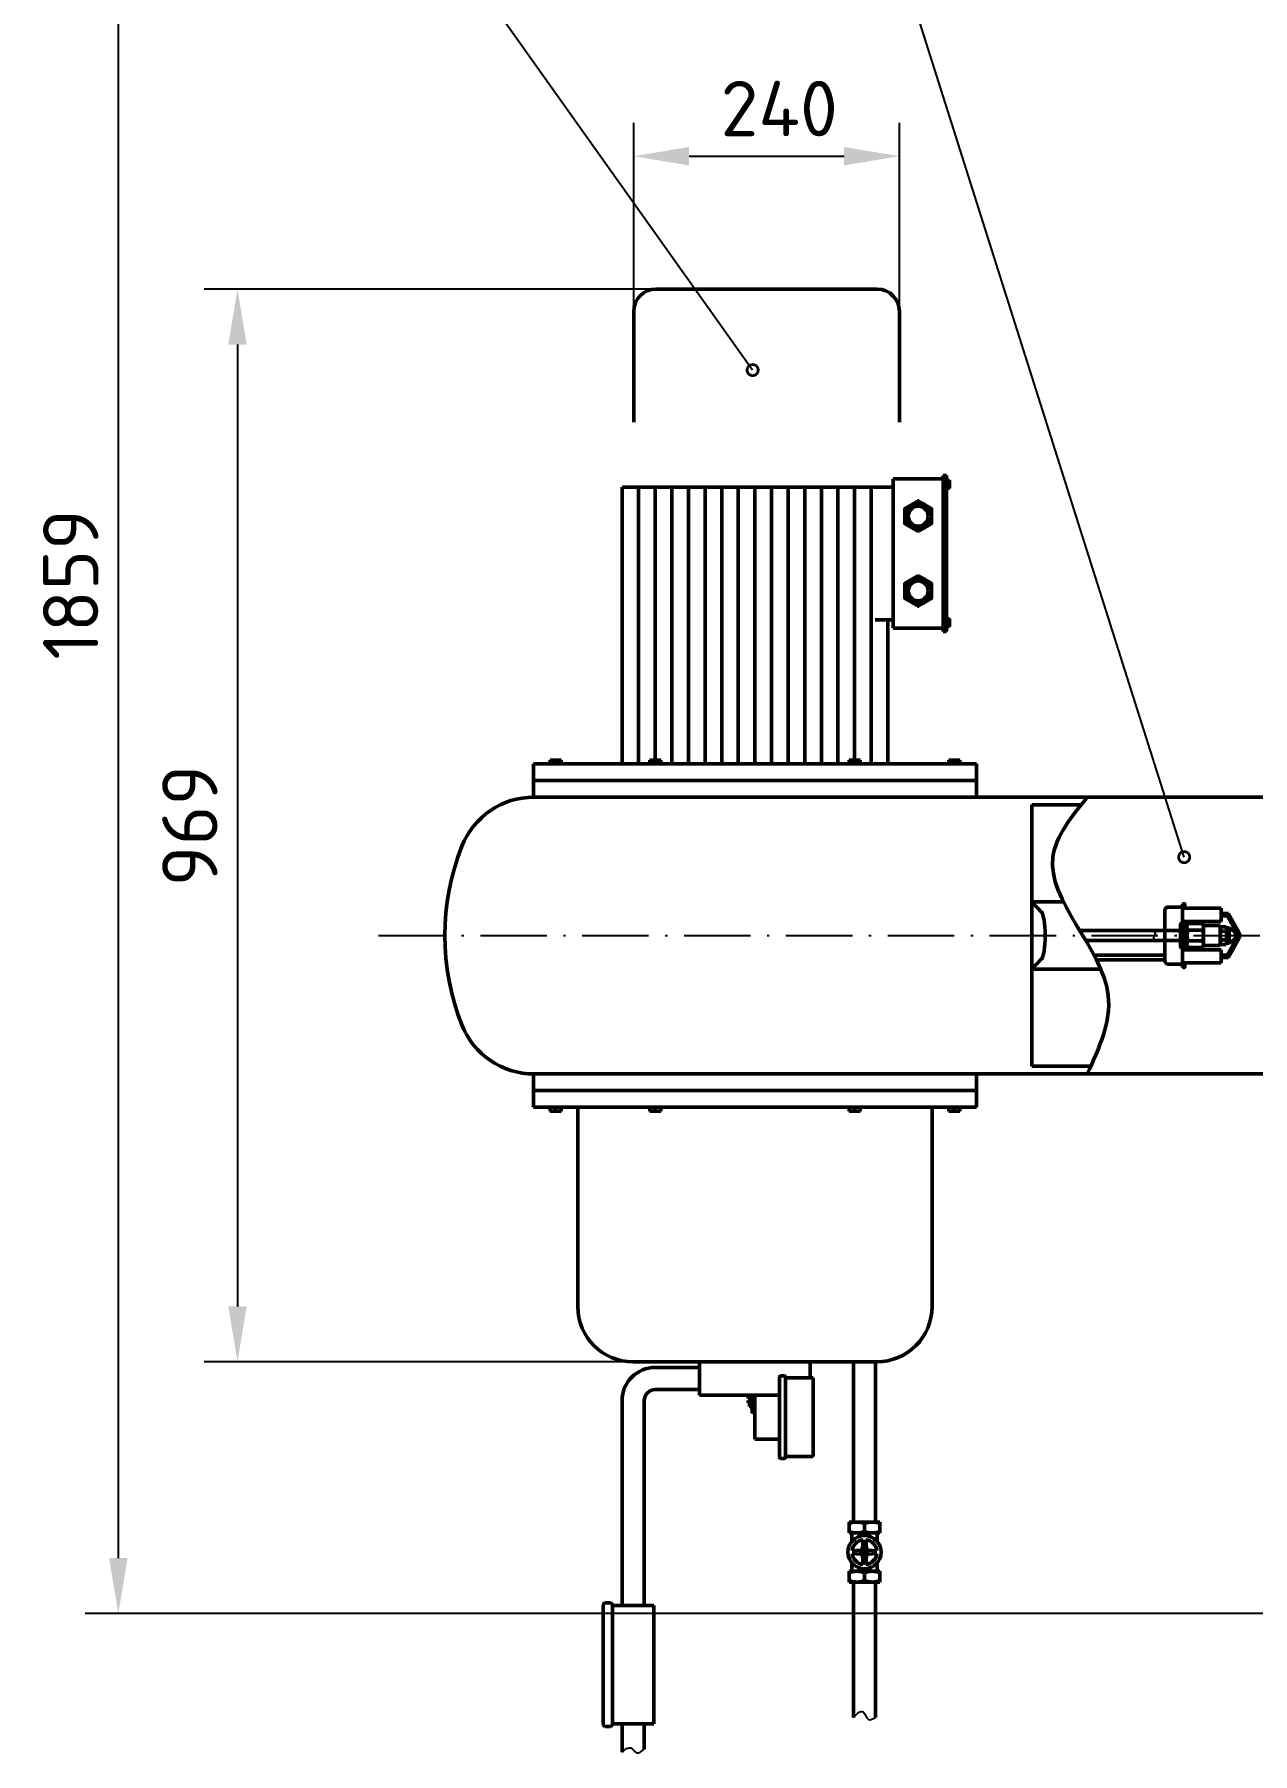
# Paper-space layout 'Layout1' of a CAD drawing. Header units: millimetres. Extents: x 198 to 1020, y 107 to 694.
# Drawn here: x 443.9 to 498.9, y 327.8 to 405.4 of the extents above; entities that cross this region are included whole.
import ezdxf
from ezdxf import colors
from ezdxf.entities.mleader import LeaderData, LeaderLine
from ezdxf.math import Vec2, Vec3

# ---------------------------------------------------------------- set-up
doc = ezdxf.new("R2010")
doc.units = ezdxf.units.MM
doc.header["$LTSCALE"] = 0.25
doc.linetypes.add('ACAD_ISO02W100', pattern=[15, 12, -3])
doc.linetypes.add('ACAD_ISO10W100', pattern=[18, 12, -3, 0, -3])
for name, color, linetype, lineweight in [('Chu cai', 90, 'Continuous', 25), ('KICH THUOC', 1, 'Continuous', 25), ('NET 05', 130, 'Continuous', 50), ('NET DUT', 1, 'ACAD_ISO02W100', 25), ('NET MANH', 5, 'Continuous', 25), ('TRUC', 3, 'ACAD_ISO10W100', 25)]:
    doc.layers.add(name, color=color, linetype=linetype, lineweight=lineweight)
doc.styles.add('ISO', font='isocpeur.ttf', dxfattribs={"height": 2.5})
doc.styles.add('style4', font='isocpeur.ttf', dxfattribs={"height": 5})
doc.dimstyles.new('DUONG KINH', dxfattribs={"dimtxt": 2.5, "dimasz": 2.5, "dimexe": 1.5, "dimexo": 0, "dimgap": 0.9, "dimtad": 1, "dimtoh": 1, "dimdec": 0, "dimlfac": 20, "dimzin": 0, "dimdsep": 46, "dimtxsty": 'ISO', "dimcen": 0.09, "dimadec": 0, "dimazin": 0, "dimtfac": 1, "dimtdec": 0, "dimtmove": 0, "dimatfit": 2, "dimfxl": 1, "dimtolj": 1, "dimtzin": 0, "dimarcsym": 0})

# ---------------------------------------------------------------- blocks, each defined once
blk = doc.blocks.new('*D470')
at = {"layer": 'KICH THUOC', "color": 0, "lineweight": -2, "transparency": 16777216}
for p, q in [((531.439, 427.045), (446.164, 427.045)), ((447.664, 424.545), (447.664, 336.608)), ((530.912, 334.108), (446.164, 334.108))]:
    blk.add_line(p, q, dxfattribs=at)
at = {"layer": 'KICH THUOC', "color": 0, "transparency": 16777216}
for points in [[(447.247, 424.545), (448.081, 424.545), (447.664, 427.045)], [(447.247, 336.608), (448.081, 336.608), (447.664, 334.108)]]:
    blk.add_solid(points, dxfattribs=at)
at = {"layer": 'KICH THUOC', "color": 0, "transparency": 16777216, "insert": (445.514, 380.576), "char_height": 2.5, "attachment_point": 5, "rotation": 90, "style": 'ISO'}
blk.add_mtext('\\A1;1859', dxfattribs=at)
blk = doc.blocks.new('*D471')
at = {"layer": 'KICH THUOC', "color": 0, "lineweight": -2, "transparency": 16777216}
for p, q in [((476.939, 393.909), (451.544, 393.909)), ((453.044, 391.409), (453.044, 347.971)), ((476.412, 345.471), (451.544, 345.471))]:
    blk.add_line(p, q, dxfattribs=at)
at = {"layer": 'KICH THUOC', "color": 0, "transparency": 16777216}
for points in [[(452.627, 391.409), (453.461, 391.409), (453.044, 393.909)], [(452.627, 347.971), (453.461, 347.971), (453.044, 345.471)]]:
    blk.add_solid(points, dxfattribs=at)
at = {"layer": 'KICH THUOC', "color": 0, "transparency": 16777216, "insert": (450.894, 369.69), "char_height": 2.5, "attachment_point": 5, "rotation": 90, "style": 'ISO'}
blk.add_mtext('\\A1;969', dxfattribs=at)
blk = doc.blocks.new('*D472')
at = {"layer": 'KICH THUOC', "color": 0, "lineweight": -2, "transparency": 16777216}
for p, q in [((470.939, 392.909), (470.939, 401.415)), ((482.939, 392.909), (482.939, 401.415)), ((473.439, 399.915), (480.439, 399.915))]:
    blk.add_line(p, q, dxfattribs=at)
at = {"layer": 'KICH THUOC', "color": 0, "transparency": 16777216}
for points in [[(473.439, 400.331), (473.439, 399.498), (470.939, 399.915)], [(480.439, 400.331), (480.439, 399.498), (482.939, 399.915)]]:
    blk.add_solid(points, dxfattribs=at)
at = {"layer": 'KICH THUOC', "color": 0, "transparency": 16777216, "insert": (477.51, 402.065), "char_height": 2.5, "attachment_point": 5, "style": 'ISO'}
blk.add_mtext('\\A1;240', dxfattribs=at)
blk = doc.blocks.new('_DotSmall')
at = {"color": 0, "linetype": 'ByBlock', "const_width": 0.5}
blk.add_lwpolyline([(-0.0625, 0, 1), (0.0625, 0, 1)], format="xyb", close=True, dxfattribs=at)

psp = doc.layouts.get("Layout1")

# ---------------------------------------------------------------- linework, layer by layer
at = {"layer": 'NET 05'}
for p, q in [((481.93872, 393.90899), (471.93872, 393.90899)), ((470.93872, 392.90899), (470.93872, 387.90899)), ((482.93872, 387.90899), (482.93872, 392.90899)), ((482.66029, 378.59691), (482.66029, 385.34691)), ((482.66029, 385.34691), (484.91029, 385.34691)), ((484.91029, 378.44691), (484.91029, 385.49691)), ((484.91029, 385.49691), (485.06029, 385.49691)), ((485.06029, 378.44691), (485.06029, 385.49691)), ((485.06029, 385.27012), (485.06029, 384.9237)), ((485.06029, 385.27012), (485.20029, 385.27012)), ((485.07306, 385.09691), (485.18751, 385.09691)), ((485.20029, 384.9237), (485.20029, 385.27012)), ((482.41216, 384.97191), (470.41216, 384.97191)), ((470.41216, 384.97191), (470.41216, 372.47191)), ((471.16216, 384.97191), (471.16216, 372.47191)), ((471.91216, 384.97191), (471.91216, 372.64691)), ((472.66216, 384.97191), (472.66216, 372.47191)), ((473.41216, 384.97191), (473.41216, 372.47191)), ((474.16216, 384.97191), (474.16216, 372.47191)), ((474.91216, 384.97191), (474.91216, 372.47191)), ((475.66216, 384.97191), (475.66216, 372.47191)), ((476.41216, 384.97191), (476.41216, 372.47191)), ((477.16216, 384.97191), (477.16216, 372.47191)), ((477.91216, 384.97191), (477.91216, 372.47191)), ((478.66216, 384.97191), (478.66216, 372.47191)), ((479.41216, 384.97191), (479.41216, 372.47191)), ((480.16216, 384.97191), (480.16216, 372.47191)), ((480.91216, 384.97191), (480.91216, 372.64691)), ((481.66216, 384.97191), (481.66216, 372.47191)), ((482.41216, 384.97191), (482.66029, 384.97191)), ((485.06029, 384.9237), (485.20029, 384.9237)), ((482.66029, 378.97191), (481.83756, 378.97191)), ((482.41216, 378.97191), (482.41216, 372.47191)), ((485.06029, 378.6737), (485.06029, 379.02012)), ((485.06029, 379.02012), (485.20029, 379.02012)), ((485.20029, 379.02012), (485.20029, 378.6737)), ((482.66029, 378.59691), (484.91029, 378.59691)), ((484.91029, 378.44691), (485.06029, 378.44691)), ((485.06029, 378.6737), (485.20029, 378.6737)), ((485.07306, 378.84691), (485.18751, 378.84691)), ((486.41216, 372.47191), (466.41216, 372.47191)), ((466.41216, 372.47191), (466.41224, 370.97083)), ((467.66216, 372.64691), (467.16216, 372.64691)), ((467.16216, 372.64691), (467.16216, 372.47191)), ((467.66216, 372.47191), (467.16216, 372.47191)), ((467.41216, 372.62546), (467.41216, 372.49336)), ((467.66216, 372.64691), (467.66216, 372.47191)), ((472.16216, 372.64691), (471.66216, 372.64691)), ((471.66216, 372.64691), (471.66216, 372.47191)), ((472.16216, 372.47191), (471.66216, 372.47191)), ((471.91216, 372.62546), (471.91216, 372.49336)), ((472.16216, 372.64691), (472.16216, 372.47191)), ((480.6622, 372.64691), (481.1622, 372.64691)), ((480.6622, 372.64691), (480.6622, 372.47191)), ((480.6622, 372.47191), (481.1622, 372.47191)), ((480.91216, 372.62548), (480.91216, 372.49334)), ((481.1622, 372.64691), (481.1622, 372.47191)), ((485.1622, 372.64691), (485.6622, 372.64691)), ((485.1622, 372.64691), (485.1622, 372.47191)), ((485.1622, 372.47191), (485.6622, 372.47191)), ((485.4122, 372.62546), (485.4122, 372.49336)), ((485.6622, 372.64691), (485.6622, 372.47191)), ((486.41216, 370.97191), (486.41216, 372.47191)), ((486.41216, 371.72191), (466.4122, 371.72191)), ((516.41216, 370.97353), (466.43452, 370.97083)), ((491.145, 370.62507), (488.91216, 370.62507)), ((488.91216, 370.62507), (488.91216, 358.81659)), ((490.34675, 366.24156), (488.91216, 366.24156)), ((488.91216, 366.24156), (489.35912, 365.77599)), ((494.9295, 364.94503), (494.92738, 365.85615)), ((494.9295, 364.94503), (494.92738, 365.85615)), ((495.07703, 366.0065), (495.69831, 366.00795)), ((495.07703, 366.0065), (495.69831, 366.00795)), ((495.72343, 365.95498), (495.723, 366.15855)), ((495.72343, 365.95498), (495.723, 366.15855)), ((495.72337, 365.983), (495.72487, 365.28544)), ((495.72337, 365.983), (495.72487, 365.28544)), ((495.72343, 365.95498), (497.47343, 365.95873)), ((495.72343, 365.95498), (497.47343, 365.95873)), ((497.47343, 365.95873), (497.47471, 365.36041)), ((497.47343, 365.95873), (497.47471, 365.36041)), ((497.47407, 365.70957), (497.80347, 365.70957)), ((497.47407, 365.70957), (497.80347, 365.70957)), ((497.80347, 365.70957), (498.29554, 364.82514)), ((497.80347, 365.70957), (498.29554, 364.82514)), ((495.92553, 364.94583), (491.08384, 364.94583)), ((494.9295, 364.94583), (494.2863, 364.94583)), ((494.9295, 364.94503), (494.92738, 363.58551)), ((494.9295, 364.94503), (494.92738, 363.58551)), ((495.62546, 364.94664), (495.62485, 365.21027)), ((495.62546, 364.49502), (495.62485, 365.21027)), ((495.67485, 365.26038), (495.69987, 365.26038)), ((495.67485, 365.26038), (495.69987, 365.26038)), ((495.72471, 365.36049), (497.47471, 365.36041)), ((495.72471, 365.36049), (497.47471, 365.36041)), ((495.72608, 364.71925), (495.72471, 365.36038)), ((495.92419, 364.94583), (495.82547, 364.94583)), ((495.92607, 364.72083), (495.92299, 365.11013)), ((496.62275, 364.96509), (495.97872, 364.96037)), ((496.6222, 365.26509), (495.97907, 365.26038)), ((496.67541, 364.72083), (496.67174, 365.17083)), ((497.42185, 365.17083), (496.67174, 365.17083)), ((497.42598, 364.72083), (497.42185, 365.17083)), ((497.68649, 365.12083), (497.45721, 365.12083)), ((497.45721, 365.12083), (497.68649, 365.12083)), ((497.68649, 364.92083), (497.45721, 364.92083)), ((497.47407, 365.60957), (497.74467, 365.60957)), ((497.47407, 365.60957), (497.74467, 365.60957)), ((497.72185, 365.07083), (497.71378, 365.07083)), ((497.72185, 365.07083), (497.72185, 364.72083)), ((497.72185, 365.07083), (497.82185, 365.07083)), ((497.72185, 365.04583), (497.72185, 364.72083)), ((497.72185, 364.72083), (497.72185, 365.04583)), ((497.74467, 365.60957), (498.20815, 364.77652)), ((497.74467, 365.60957), (498.20815, 364.77652)), ((497.82185, 365.07083), (497.82185, 364.72083)), ((495.92553, 364.49583), (491.35327, 364.49583)), ((494.9295, 364.49583), (494.18176, 364.49583)), ((495.62546, 364.49502), (495.62485, 364.2314)), ((495.67485, 364.18128), (495.69987, 364.18128)), ((495.72608, 364.72242), (495.723, 363.58311)), ((495.72337, 363.45866), (495.72487, 364.15623)), ((495.82608, 364.72162), (495.82434, 364.08118)), ((495.92419, 364.49583), (495.82547, 364.49583)), ((495.92607, 364.72083), (495.92299, 364.33153)), ((496.62275, 364.47657), (495.97872, 364.48129)), ((496.6222, 364.17657), (495.97907, 364.18128)), ((496.15197, 364.17892), (496.15197, 364.08119)), ((496.45197, 364.17892), (496.45197, 364.0812)), ((496.67541, 364.72083), (496.67174, 364.27083)), ((497.42185, 364.27083), (496.67174, 364.27083)), ((497.42598, 364.72083), (497.42185, 364.27083)), ((497.68649, 364.52083), (497.45721, 364.52083)), ((497.68649, 364.32083), (497.45721, 364.32083)), ((497.45721, 364.32083), (497.68649, 364.32083)), ((497.72185, 364.37083), (497.71378, 364.37083)), ((497.72185, 364.37083), (497.72185, 364.72083)), ((497.72185, 364.39583), (497.72185, 364.72083)), ((497.72185, 364.72083), (497.72185, 364.39583)), ((497.72185, 364.37083), (497.82185, 364.37083)), ((497.74467, 363.83209), (498.20815, 364.66514)), ((497.74467, 363.83209), (498.20815, 364.66514)), ((497.80347, 363.73209), (498.29554, 364.61652)), ((497.80347, 363.73209), (498.29554, 364.61652)), ((497.82185, 364.37083), (497.82185, 364.72083)), ((488.91216, 363.2001), (489.35912, 363.66567)), ((494.92776, 363.82892), (491.72962, 363.82892)), ((491.8328, 363.62892), (494.92745, 363.62892)), ((495.07703, 363.43516), (495.69831, 363.43372)), ((495.72364, 363.58259), (495.72299, 363.58259)), ((495.72343, 363.48668), (495.723, 363.28311)), ((495.72343, 363.48668), (495.723, 363.28311)), ((495.72312, 363.62892), (495.72374, 363.62892)), ((495.72343, 363.48668), (497.47343, 363.48293)), ((495.72343, 363.48668), (497.47343, 363.48293)), ((495.72416, 363.82892), (495.72366, 363.82892)), ((495.72471, 364.08117), (497.47471, 364.08125)), ((495.72471, 364.08117), (497.47471, 364.08125)), ((497.47343, 363.48293), (497.47471, 364.08125)), ((497.47343, 363.48293), (497.47471, 364.08125)), ((497.47407, 363.83209), (497.74467, 363.83209)), ((497.47407, 363.83209), (497.74467, 363.83209)), ((497.47407, 363.73209), (497.80347, 363.73209)), ((497.47407, 363.73209), (497.80347, 363.73209)), ((492.03247, 363.2001), (488.91216, 363.2001)), ((491.58089, 358.81659), (488.91216, 358.81659)), ((466.41216, 356.96975), (466.41224, 358.47083)), ((516.41216, 358.46813), (466.43452, 358.47083)), ((486.41216, 358.46975), (486.41216, 356.96975)), ((486.41216, 357.71975), (466.4122, 357.71975)), ((486.41216, 356.96975), (466.41216, 356.96975)), ((467.16216, 356.79475), (467.16216, 356.96975)), ((467.66216, 356.96975), (467.16216, 356.96975)), ((467.66216, 356.79475), (467.16216, 356.79475)), ((467.41216, 356.8162), (467.41216, 356.9483)), ((467.66216, 356.79475), (467.66216, 356.96975)), ((468.41216, 356.96975), (468.41216, 347.97063)), ((471.66216, 356.79475), (471.66216, 356.96975)), ((472.16216, 356.96975), (471.66216, 356.96975)), ((472.16216, 356.79475), (471.66216, 356.79475)), ((471.91216, 356.8162), (471.91216, 356.9483)), ((472.16216, 356.79475), (472.16216, 356.96975)), ((480.6622, 356.79475), (480.6622, 356.96975)), ((480.6622, 356.96975), (481.1622, 356.96975)), ((480.6622, 356.79475), (481.1622, 356.79475)), ((480.9122, 356.8162), (480.9122, 356.9483)), ((481.1622, 356.79475), (481.1622, 356.96975)), ((484.41216, 356.96975), (484.41216, 347.97063)), ((485.1622, 356.79475), (485.1622, 356.96975)), ((485.1622, 356.96975), (485.6622, 356.96975)), ((485.1622, 356.79475), (485.6622, 356.79475)), ((485.4122, 356.8162), (485.4122, 356.9483)), ((485.6622, 356.79475), (485.6622, 356.96975)), ((481.91216, 345.47063), (470.91216, 345.47063)), ((473.91216, 345.22063), (471.91216, 345.22063)), ((473.91216, 345.47063), (473.91216, 343.97063)), ((477.5158, 341.16508), (477.5158, 344.77619)), ((477.57136, 344.83174), (477.73803, 344.83174)), ((477.79358, 341.16508), (477.79358, 344.77619)), ((479.04358, 344.74841), (477.79358, 344.74841)), ((478.91216, 344.74841), (478.91216, 345.47063)), ((479.04358, 341.19285), (479.04358, 344.74841)), ((480.86098, 345.47063), (480.86098, 338.22673)), ((481.86098, 345.47063), (481.86098, 338.22673)), ((473.91216, 344.22063), (471.91216, 344.22063)), ((473.91216, 343.97063), (477.5158, 343.97063)), ((476.11216, 343.97063), (476.11216, 343.80863)), ((476.29216, 343.94695), (476.11216, 343.94695)), ((476.29216, 343.94695), (476.29216, 343.67513)), ((476.41216, 343.97063), (476.41216, 341.97063)), ((470.41216, 343.72063), (470.41216, 334.4606)), ((471.41216, 343.72063), (471.41216, 334.4606)), ((476.41216, 343.90463), (476.11216, 343.90463)), ((476.29216, 343.85663), (476.11216, 343.85663)), ((476.29216, 343.80863), (476.11216, 343.80863)), ((476.29216, 343.72863), (476.11216, 343.72863)), ((476.11216, 343.72863), (476.11216, 343.68863)), ((476.11216, 343.68863), (476.29216, 343.68863)), ((476.11216, 343.66463), (476.11216, 343.68863)), ((476.27776, 343.66463), (476.11216, 343.66463)), ((476.11216, 343.66463), (476.11216, 343.62463)), ((476.11216, 343.62463), (476.27776, 343.62463)), ((476.17216, 343.45663), (476.17216, 343.62463)), ((476.17216, 343.62463), (476.27776, 343.62463)), ((476.17216, 343.45663), (476.29216, 343.45663)), ((476.26816, 343.72863), (476.26816, 343.80863)), ((476.26816, 343.2611), (476.26816, 343.2411)), ((476.41216, 343.67513), (476.27776, 343.67513)), ((476.27776, 343.67513), (476.27776, 343.60724)), ((476.41216, 343.60724), (476.27776, 343.60724)), ((476.29216, 343.60724), (476.29216, 343.31009)), ((476.41216, 343.3231), (476.33016, 343.3231)), ((476.41216, 343.1791), (476.33016, 343.1791)), ((476.41216, 341.97063), (477.5158, 341.97063)), ((477.57136, 341.10952), (477.73803, 341.10952)), ((478.1408, 341.19285), (477.79358, 341.19285)), ((478.1408, 341.19285), (478.69636, 341.19285)), ((479.04358, 341.19285), (478.69636, 341.19285)), ((480.66867, 337.74211), (480.66867, 338.22673)), ((481.36098, 338.22673), (480.66867, 338.22673)), ((481.36098, 338.22673), (480.66867, 338.22673)), ((481.36098, 337.74211), (480.66867, 337.74211)), ((480.78405, 337.35596), (480.78405, 337.74211)), ((480.78405, 337.74211), (481.9379, 337.74211)), ((482.05328, 338.22673), (481.36098, 338.22673)), ((482.05328, 338.22673), (481.36098, 338.22673)), ((481.36098, 337.8015), (481.36098, 338.16734)), ((482.05328, 337.74211), (481.36098, 337.74211)), ((481.9379, 337.35596), (481.9379, 337.74211)), ((482.05328, 337.74211), (482.05328, 338.22673)), ((481.1986, 336.97048), (480.80158, 336.93574)), ((481.26723, 337.03911), (481.30196, 337.43612)), ((481.45473, 337.03911), (481.41999, 337.43612)), ((481.52336, 336.97048), (481.92037, 336.93574)), ((480.78405, 336.01134), (480.78405, 336.3975)), ((481.1986, 336.78298), (480.80158, 336.81771)), ((481.26723, 336.71435), (481.30196, 336.31733)), ((481.45473, 336.71435), (481.41999, 336.31733)), ((481.52336, 336.78298), (481.92037, 336.81771)), ((481.9379, 336.01134), (481.9379, 336.3975)), ((481.36098, 336.01134), (480.66867, 336.01134)), ((480.66867, 336.01134), (480.66867, 335.52673)), ((481.36098, 335.52673), (480.66867, 335.52673)), ((481.36098, 335.52673), (480.66867, 335.52673)), ((480.78405, 336.01134), (481.9379, 336.01134)), ((480.86098, 335.52673), (480.86098, 329.41561)), ((482.05328, 336.01134), (481.36098, 336.01134)), ((481.36098, 335.95195), (481.36098, 335.58612)), ((482.05328, 335.52673), (481.36098, 335.52673)), ((482.05328, 335.52673), (481.36098, 335.52673)), ((481.86098, 335.52673), (481.86098, 329.41561)), ((482.05328, 336.01134), (482.05328, 335.52673)), ((469.55799, 329.0856), (469.55799, 334.50227)), ((469.64133, 334.5856), (469.89133, 334.5856)), ((469.97466, 329.0856), (469.97466, 334.50227)), ((471.84966, 334.4606), (469.97466, 334.4606)), ((471.84966, 329.12727), (471.84966, 334.4606)), ((469.64133, 329.00227), (469.89133, 329.00227)), ((470.49549, 329.12727), (469.97466, 329.12727)), ((470.41216, 329.12727), (470.41216, 327.84534)), ((470.49549, 329.12727), (471.32883, 329.12727)), ((471.84966, 329.12727), (471.32883, 329.12727)), ((471.41216, 329.12727), (471.41216, 327.97719))]:
    psp.add_line(p, q, dxfattribs=at)
for points in [[(483.78529, 382.96659), (483.18529, 383.313), (483.18529, 384.00582), (483.78529, 384.35223), (484.38529, 384.00582), (484.38529, 383.313)], [(483.78529, 380.97723), (483.18529, 380.63082), (483.18529, 379.938), (483.78529, 379.59159), (484.38529, 379.938), (484.38529, 380.63082)], [(481.23598, 336.9489), (481.23598, 336.80456), (481.36098, 336.73239), (481.48598, 336.80456), (481.48598, 336.9489), (481.36098, 337.02106)]]:
    psp.add_lwpolyline(points, close=True, dxfattribs=at)
for points in [[(495.82343, 365.95519), (495.82299, 366.15934), (495.723, 366.15855)], [(495.82343, 365.95519), (495.82299, 366.15934), (495.723, 366.15855)], [(495.82608, 364.72004), (495.8247, 365.36038)], [(497.82185, 364.37083), (498.10898, 364.58296), (498.10898, 364.8587), (497.82185, 365.07083)], [(495.82343, 363.48647), (495.82299, 363.28232), (495.723, 363.28311)], [(495.82343, 363.48647), (495.82299, 363.28232), (495.723, 363.28311)]]:
    psp.add_lwpolyline(points, dxfattribs=at)
for points in [[(495.97917, 365.2605, 0.37365486), (495.97917, 364.95976, 0.10199871), (495.92607, 364.72083, 0.11395945)], [(496.6222, 365.26509, -0.3325272), (496.6222, 364.96436, -0.10266652), (496.67541, 364.72083, -0.10606179)], [(497.45721, 365.12083, 0.34016148), (497.45721, 364.92083, 0.07839766), (497.42598, 364.72083, 0.0823547)], [(497.68649, 365.12083, -0.35359666), (497.68649, 364.92083, -0.08771897), (497.72185, 364.72083, -0.08771897)], [(495.97917, 364.18116, -0.37365486), (495.97917, 364.4819, -0.10199871), (495.92607, 364.72083, -0.11395945)], [(496.6222, 364.17657, 0.3325272), (496.6222, 364.4773, 0.10266652), (496.67541, 364.72083, 0.10606179)], [(497.45721, 364.32083, -0.34016148), (497.45721, 364.52083, -0.07839766), (497.42598, 364.72083, -0.0823547)], [(497.68649, 364.32083, 0.35359666), (497.68649, 364.52083, 0.08771897), (497.72185, 364.72083, 0.08771897)]]:
    psp.add_lwpolyline(points, format="xyb", dxfattribs=at)
for centre, radius in [((483.78529, 383.65941), 0.6), ((483.78529, 383.65941), 0.45), ((483.78529, 380.28441), 0.6), ((483.78529, 380.28441), 0.45), ((481.36098, 336.87673), 0.75), ((481.36098, 336.87673), 0.1875), ((481.36098, 336.87673), 0.125), ((481.36098, 336.87673), 0.0825)]:
    psp.add_circle(centre, radius, dxfattribs=at)
for centre, radius, start, end in [((471.93872, 392.90899), 1, 90, 180), ((481.93872, 392.90899), 1, 0, 90), ((485.36029, 385.18351), 0.3, 163.2213451, 196.7786549), ((485.36029, 385.01031), 0.3, 163.2213451, 196.7786549), ((484.90029, 385.18351), 0.3, 343.2213451, 16.7786549), ((484.90029, 385.01031), 0.3, 343.2213451, 16.7786549), ((485.36029, 378.93351), 0.3, 163.2213451, 196.7786549), ((484.90029, 378.93351), 0.3, 343.2213451, 16.7786549), ((485.36029, 378.76031), 0.3, 163.2213451, 196.7786549), ((484.90029, 378.76031), 0.3, 343.2213451, 16.7786549), ((467.28716, 372.27191), 0.375, 70.5287794, 109.4712206), ((467.28716, 372.84691), 0.375, 250.5287794, 289.4712206), ((467.53716, 372.27191), 0.375, 70.5287794, 109.4712206), ((467.53716, 372.84691), 0.375, 250.5287794, 289.4712206), ((471.78716, 372.27191), 0.375, 70.5287794, 109.4712206), ((471.78716, 372.84691), 0.375, 250.5287794, 289.4712206), ((472.03716, 372.27191), 0.375, 70.5287794, 109.4712206), ((472.03716, 372.84691), 0.375, 250.5287794, 289.4712206), ((480.7872, 372.27191), 0.375, 70.5287794, 109.4712206), ((480.7872, 372.84691), 0.375, 250.5287794, 289.4712206), ((481.0372, 372.27191), 0.375, 70.5287794, 109.4712206), ((481.0372, 372.84691), 0.375, 250.5287794, 289.4712206), ((485.2872, 372.27191), 0.375, 70.5287794, 109.4712206), ((485.2872, 372.84691), 0.375, 250.5287794, 289.4712206), ((485.5372, 372.27191), 0.375, 70.5287794, 109.4712206), ((485.5372, 372.84691), 0.375, 250.5287794, 289.4712206), ((466.43452, 367.47083), 3.5, 90, 158.4898117), ((473.41216, 364.72083), 11, 158.4898117, 201.5101883), ((495.07738, 365.8565), 0.15, 90.1332243, 180.1332243), ((495.07738, 365.8565), 0.15, 90.1332243, 180.1332243), ((495.69837, 365.98295), 0.025, 0.1227972, 90.1332243), ((495.69837, 365.98295), 0.025, 0.1227972, 90.1332243), ((495.67485, 365.21038), 0.05, 90, 180.1332243), ((495.67485, 365.21038), 0.05, 90, 180.1332243), ((495.69987, 365.28538), 0.025, 270, 0.1227972), ((495.69987, 365.28538), 0.025, 270, 0.1227972), ((495.67485, 364.23128), 0.05, 179.8667757, 270), ((495.67485, 364.23128), 0.05, 179.8667757, 270), ((495.69987, 364.15628), 0.025, 359.8772028, 90), ((498.25185, 364.80083), 0.05, 209.0902404, 29.0902404), ((498.25185, 364.80083), 0.05, 209.0902404, 29.0902404), ((498.25185, 364.64083), 0.05, 330.9097596, 150.9097596), ((498.25185, 364.64083), 0.05, 330.9097596, 150.9097596), ((495.07738, 363.58516), 0.15, 179.8667757, 269.8667757), ((495.07738, 363.58516), 0.15, 179.8667757, 269.8667757), ((495.69837, 363.45872), 0.025, 269.8667757, 359.8772028), ((495.69837, 363.45872), 0.025, 269.8667757, 359.8772028), ((466.43452, 361.97083), 3.5, 201.5101883, 270), ((467.28716, 356.59475), 0.375, 70.5287794, 109.4712206), ((467.28716, 357.16975), 0.375, 250.5287794, 289.4712206), ((467.53716, 356.59475), 0.375, 70.5287794, 109.4712206), ((467.53716, 357.16975), 0.375, 250.5287794, 289.4712206), ((471.78716, 356.59475), 0.375, 70.5287794, 109.4712206), ((471.78716, 357.16975), 0.375, 250.5287794, 289.4712206), ((472.03716, 356.59475), 0.375, 70.5287794, 109.4712206), ((472.03716, 357.16975), 0.375, 250.5287794, 289.4712206), ((480.7872, 356.59475), 0.375, 70.5287794, 109.4712206), ((480.7872, 357.16975), 0.375, 250.5287794, 289.4712206), ((481.0372, 356.59475), 0.375, 70.5287794, 109.4712206), ((481.0372, 357.16975), 0.375, 250.5287794, 289.4712206), ((485.2872, 356.59475), 0.375, 70.5287794, 109.4712206), ((485.2872, 357.16975), 0.375, 250.5287794, 289.4712206), ((485.5372, 356.59475), 0.375, 70.5287794, 109.4712206), ((485.5372, 357.16975), 0.375, 250.5287794, 289.4712206), ((470.91216, 347.97063), 2.5, 180, 270), ((481.91216, 347.97063), 2.5, 270, 0), ((471.91216, 343.72063), 1.5, 90, 180), ((477.57136, 344.77619), 0.05556, 90, 180), ((477.73803, 344.77619), 0.05556, 0, 90), ((471.91216, 343.72063), 0.5, 90, 180), ((476.29216, 343.26463), 0.36, 92.2924428, 109.4712206), ((476.29216, 343.81663), 0.36, 250.5287794, 270), ((476.33016, 343.2611), 0.062, 90, 180), ((476.33016, 343.2411), 0.062, 180, 270), ((477.57136, 341.16508), 0.05556, 180, 270), ((477.73803, 341.16508), 0.05556, 270, 0), ((481.01482, 337.18827), 1.03846, 70.5287794, 109.4712206), ((481.01482, 338.78057), 1.03846, 250.5287794, 289.4712206), ((481.70713, 337.18827), 1.03846, 70.5287794, 109.4712206), ((481.70713, 338.78057), 1.03846, 250.5287794, 289.4712206), ((481.36098, 336.87673), 0.5625, 96.0223646, 173.9776354), ((481.36098, 336.87673), 0.5625, 6.0223646, 83.9776354), ((481.36098, 336.87673), 0.5625, 186.0223646, 263.9776354), ((481.36098, 336.87673), 0.5625, 276.0223646, 353.9776354), ((481.01482, 334.97288), 1.03846, 70.5287794, 109.4712206), ((481.01482, 336.56519), 1.03846, 250.5287794, 289.4712206), ((481.70713, 334.97288), 1.03846, 70.5287794, 109.4712206), ((481.70713, 336.56519), 1.03846, 250.5287794, 289.4712206), ((469.64133, 334.50227), 0.08333, 90, 180), ((469.89133, 334.50227), 0.08333, 0, 90), ((469.64133, 329.0856), 0.08333, 180, 270), ((469.89133, 329.0856), 0.08333, 270, 0)]:
    psp.add_arc(centre, radius, start, end, dxfattribs=at)
psp.add_ellipse((489.32676, 364.72083), major_axis=(0, 1.07107), ratio=0.17597159, start_param=3.31417168, end_param=6.11060628, dxfattribs=at)
psp.add_spline([(491.42334, 370.97218), (489.86801, 368.27828), (492.36932, 362.00676), (491.42334, 358.46948)], degree=3, dxfattribs=at)
at = {"layer": 'NET DUT'}
psp.add_circle((481.36098, 336.87673), 0.0775, dxfattribs=at)
at = {"layer": 'NET MANH'}
for points in [[(494.39448, 364.94583), (494.49238, 364.77626), (494.40617, 364.63203), (494.47254, 364.49583)], [(480.86098, 329.41561), (481.29576, 329.66664), (481.53681, 329.32237), (481.86098, 329.41561)], [(470.41216, 327.84534), (470.81114, 328.03139), (471.06839, 327.81553), (471.41216, 327.97719)]]:
    psp.add_spline(points, degree=3, dxfattribs=at)
at = {"layer": 'TRUC'}
psp.add_line((459.41216, 364.72083), (533.91216, 364.72083), dxfattribs=at)

# ---------------------------------------------------------------- dimensions: what is measured, and where the dimension line sits
at = {"layer": 'KICH THUOC'}
for base, p1, p2, picture, middle in [((447.66384, 334.10765), (531.43872, 427.04472), (530.91216, 334.10765), '*D470', (445.51384, 380.57619)), ((453.04409, 345.47063), (476.93872, 393.90899), (476.41216, 345.47063), '*D471', (450.89409, 369.68981))]:
    dim = psp.add_linear_dim(base=base, p1=p1, p2=p2, angle=90, dimstyle='DUONG KINH', dxfattribs=at)
    dim.commit()
    dim.dimension.update_dxf_attribs({"geometry": picture, "text_midpoint": middle})
dim = psp.add_linear_dim(base=(482.93872, 399.91481), p1=(470.93872, 392.90899), p2=(482.93872, 392.90899), dimstyle='DUONG KINH', dxfattribs=at)
dim.commit()
dim.dimension.update_dxf_attribs({"geometry": '*D472', "text_midpoint": (477.51007, 399.91481), "dimtype": 160})

# ---------------------------------------------------------------- leaders
at = {"layer": 'Chu cai'}
ml = psp.add_multileader_mtext('Standard', dxfattribs=at)
ml.set_content('27', color=256, style='style4')
ml.set_leader_properties()
ml.set_arrow_properties(name='DOTSMALL')
ml.build(insert=Vec2(0, 0))
ml.multileader.update_dxf_attribs({"text_left_attachment_type": 6, "text_right_attachment_type": 6, "dogleg_length": 0.36, "arrow_head_size": 1})
ctx = ml.context
ctx.base_point, ctx.char_height, ctx.arrow_head_size, ctx.plane_origin = Vec3(449.04216, 414.00679), 5, 1, Vec3(476.93872, 387.90899)
ctx.left_attachment, ctx.right_attachment, ctx.text_align_type = 6, 6, 2
notes = []
notes.append((ctx, [(0, (1, 1, 0), (459.40216, 414.00679), (-1, 0), 0.36, [(0, [(476.3097, 390.25654)], 0, [])])]))
ctx.mtext.insert, ctx.mtext.alignment, ctx.mtext.flow_direction = Vec3(457.04216, 420.00679), 3, 5
ml = psp.add_multileader_mtext('Standard', dxfattribs=at)
ml.set_content('28', color=256, style='style4')
ml.set_leader_properties()
ml.set_arrow_properties(name='DOTSMALL')
ml.build(insert=Vec2(0, 0))
ml.multileader.update_dxf_attribs({"text_left_attachment_type": 6, "text_right_attachment_type": 6, "dogleg_length": 0.36, "arrow_head_size": 1})
ctx = ml.context
ctx.base_point, ctx.char_height, ctx.arrow_head_size, ctx.plane_origin = Vec3(470.954, 414.00679), 5, 1, Vec3(495.7982, 368.26019)
ctx.left_attachment, ctx.right_attachment, ctx.text_align_type = 6, 6, 2
notes.append((ctx, [(0, (1, 1, 0), (481.314, 414.00679), (-1, 0), 0.36, [(0, [(495.7982, 368.26019)], 0, [])])]))
ctx.mtext.insert, ctx.mtext.alignment, ctx.mtext.flow_direction = Vec3(478.954, 420.00679), 3, 5
for ctx, leaders in notes:
    for number, flags, end, landing, length, lines in leaders:
        leader = LeaderData()
        leader.index, (leader.has_last_leader_line, leader.has_dogleg_vector, leader.attachment_direction) = number, flags
        leader.last_leader_point, leader.dogleg_vector, leader.dogleg_length = Vec3(end), Vec3(landing), length
        for number, points, colour, breaks in lines:
            line = LeaderLine()
            line.index, line.vertices, line.color, line.breaks = number, Vec3.list(points), colors.encode_raw_color(colour), breaks
            leader.lines.append(line)
        ctx.leaders.append(leader)

doc.saveas('drawing.dxf')
